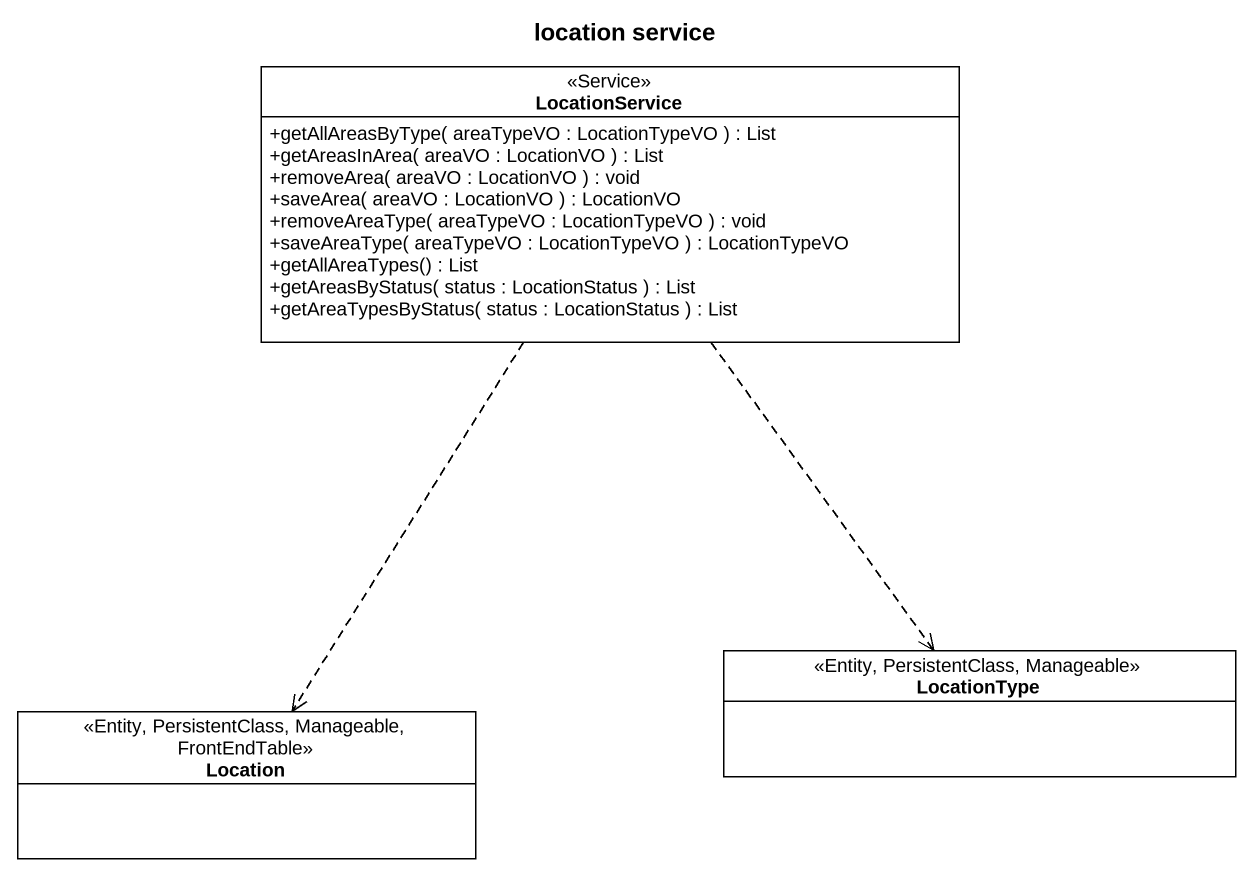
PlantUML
@startuml
title location service
hide circle
hide empty members
skinparam classAttributeIconSize 0
class LocationService <<Service>> {
  +getAllAreasByType( areaTypeVO : LocationTypeVO ) : List
  +getAreasInArea( areaVO : LocationVO ) : List
  +removeArea( areaVO : LocationVO ) : void
  +saveArea( areaVO : LocationVO ) : LocationVO
  +removeAreaType( areaTypeVO : LocationTypeVO ) : void
  +saveAreaType( areaTypeVO : LocationTypeVO ) : LocationTypeVO
  +getAllAreaTypes() : List
  +getAreasByStatus( status : LocationStatus ) : List
  +getAreaTypesByStatus( status : LocationStatus ) : List
}
class LocationType <<Entity, PersistentClass, Manageable>>
class Location <<Entity, PersistentClass, Manageable, FrontEndTable>>
LocationService ..> LocationType
LocationService ..> Location
@enduml
